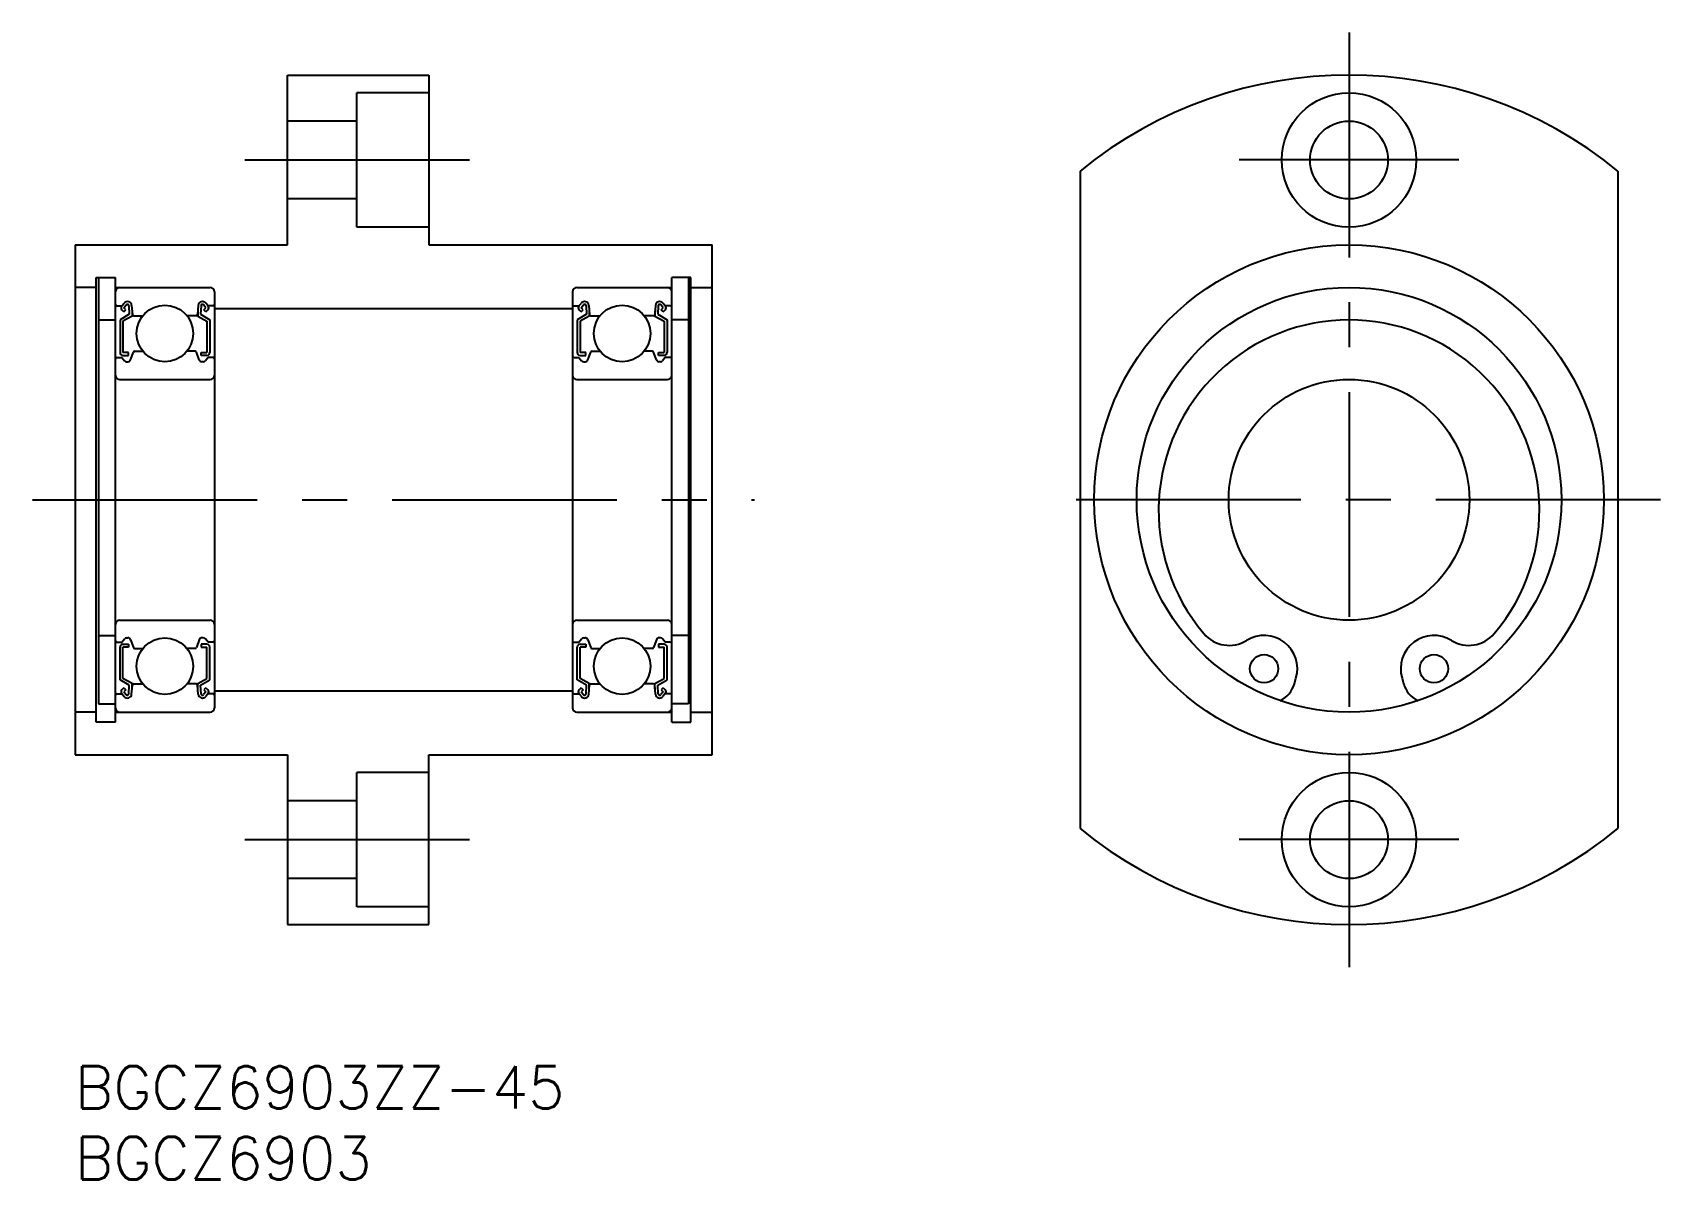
# Model space of a CAD drawing. Extents: x -3 to 112, y -8 to 73.
import ezdxf

# ---------------------------------------------------------------- set-up
doc = ezdxf.new("R2010")
doc.units = 0
doc.header["$LTSCALE"] = 0.5
doc.linetypes.add('CENTER', pattern=[50.8, 31.75, -6.35, 6.35, -6.35])
for name, color, linetype in [('MSM_CENTER', 1, 'CENTER'), ('MSM_CONTINUOUS', 7, 'CONTINUOUS'), ('MSM_PART_NUMBER', 7, 'CONTINUOUS')]:
    doc.layers.add(name, color=color, linetype=linetype)
doc.styles.get("Standard").update_dxf_attribs({"font": 'txt.shx', "height": 3, "bigfont": 'bigfont.shx'})

# ---------------------------------------------------------------- blocks, each defined once
blk = doc.blocks.new('*U6')
at = {"layer": 'MSM_PART_NUMBER'}
blk.add_text('BGCZ6903ZZ-45', height=3, dxfattribs=at).set_placement((0, -3))
blk = doc.blocks.new('*U7')
at = {"layer": 'MSM_PART_NUMBER'}
blk.add_text('BGCZ6903', height=3, dxfattribs=at).set_placement((0, -8))

msp = doc.modelspace()

# ---------------------------------------------------------------- linework, layer by layer
at = {"layer": 'MSM_CENTER'}
for p, q in [((90, 73), (90, 7)), ((12, 64), (28, 64)), ((97.75, 64), (82.25, 64)), ((-3, 40), (48, 40)), ((112, 40), (68, 40)), ((12, 16), (28, 16)), ((97.75, 16), (82.25, 16))]:
    msp.add_line(p, q, dxfattribs=at)
at = {"layer": 'MSM_CONTINUOUS'}
for p, q in [((15, 58), (15, 70)), ((15, 70), (25, 70)), ((25, 70), (25, 58)), ((19.9, 59.25), (19.9, 68.75)), ((25, 68.75), (19.9, 68.75)), ((19.9, 66.75), (15, 66.75)), ((71, 63.22), (71, 16.78)), ((109, 63.22), (109, 16.78)), ((19.9, 61.25), (15, 61.25)), ((25, 59.25), (19.9, 59.25)), ((0, 58), (15, 58)), ((0, 58), (0, 22)), ((25, 58), (45, 58)), ((45, 22), (45, 58)), ((1.5, 55.7), (2.85, 55.7)), ((1.5, 24.3, 1.2), (1.5, 55.7, 1.2)), ((1.65, 55.7, 1.3), (1.65, 25.58, 1.3)), ((2.85, 24.3), (2.85, 55.7)), ((42.15, 24.3), (42.15, 55.7)), ((43.5, 55.7, -1.3), (42.15, 55.7, -1.3)), ((43.35, 55.7), (43.35, 25.58)), ((43.5, 24.3, -0.1), (43.5, 55.7, -0.1)), ((1.5, 55), (0, 55)), ((2.85, 55), (9.55, 55)), ((9.85, 54.7), (9.85, 25.3)), ((35.15, 54.7), (35.15, 25.3)), ((35.45, 55), (42.15, 55)), ((43.5, 55, -1.3), (45, 55, -1.3)), ((2.95, 53.7), (3.31, 53.7)), ((3.83, 53.1), (3.18, 52.72)), ((3.3, 53.69), (3.47, 53.89)), ((3.45, 53.27), (3.31, 53.42)), ((4.03, 52.98), (3.38, 52.61)), ((3.45, 53.56), (3.62, 53.76)), ((3.59, 53.42), (3.45, 53.56)), ((3.45, 53.27), (3.59, 53.42)), ((3.8, 53.7), (3.83, 53.1)), ((4, 53.72), (4.05, 53.09)), ((4.03, 53.35), (4.03, 52.98)), ((4.15, 53), (4.79, 53)), ((8.55, 53), (7.91, 53)), ((8.7, 53.72), (8.65, 53.09)), ((8.67, 53.35), (8.67, 52.98)), ((8.67, 52.98), (9.32, 52.61)), ((8.9, 53.7), (8.87, 53.1)), ((8.87, 53.1), (9.52, 52.72)), ((9.25, 53.56), (9.08, 53.76)), ((9.11, 53.42), (9.25, 53.56)), ((9.25, 53.27), (9.11, 53.42)), ((9.4, 53.69), (9.23, 53.89)), ((9.25, 53.27), (9.39, 53.42)), ((9.75, 53.7), (9.39, 53.7)), ((9.85, 53.5), (35.15, 53.5)), ((35.25, 53.7), (35.61, 53.7)), ((36.13, 53.1), (35.48, 52.72)), ((35.6, 53.69), (35.77, 53.89)), ((35.75, 53.27), (35.61, 53.42)), ((36.33, 52.98), (35.68, 52.61)), ((35.75, 53.56), (35.92, 53.76)), ((35.89, 53.42), (35.75, 53.56)), ((35.75, 53.27), (35.89, 53.42)), ((36.1, 53.7), (36.13, 53.1)), ((36.3, 53.72), (36.35, 53.09)), ((36.33, 53.35), (36.33, 52.98)), ((36.45, 53), (37.09, 53)), ((40.85, 53), (40.21, 53)), ((41, 53.72), (40.95, 53.09)), ((40.97, 53.35), (40.97, 52.98)), ((40.97, 52.98), (41.62, 52.61)), ((41.2, 53.7), (41.17, 53.1)), ((41.17, 53.1), (41.82, 52.72)), ((41.55, 53.56), (41.38, 53.76)), ((41.41, 53.42), (41.55, 53.56)), ((41.55, 53.27), (41.41, 53.42)), ((41.7, 53.69), (41.53, 53.89)), ((41.55, 53.27), (41.69, 53.42)), ((42.05, 53.7), (41.69, 53.7)), ((1.65, 52.7), (2.85, 52.7)), ((3.18, 52.72), (3.18, 50.4)), ((3.38, 52.61), (3.38, 50.4)), ((9.32, 52.61), (9.32, 50.4)), ((9.52, 52.72), (9.52, 50.4)), ((35.48, 52.72), (35.48, 50.4)), ((35.68, 52.61), (35.68, 50.4)), ((41.62, 52.61), (41.62, 50.4)), ((41.82, 52.72), (41.82, 50.4)), ((43.35, 52.7, -1.3), (42.15, 52.7, -1.3)), ((2.95, 50.05), (3.3, 50.05)), ((3.3, 50.05), (3.49, 49.82)), ((3.78, 50.4), (3.38, 50.4)), ((3.38, 50.2), (3.78, 50.2)), ((3.64, 49.75), (3.74, 49.75)), ((3.78, 50.2), (3.78, 50.4)), ((3.93, 49.88), (4.13, 50.43)), ((4.22, 50.5), (4.79, 50.5)), ((8.48, 50.5), (7.91, 50.5)), ((8.77, 49.88), (8.57, 50.43)), ((8.92, 50.2), (8.92, 50.4)), ((8.92, 50.4), (9.32, 50.4)), ((9.32, 50.2), (8.92, 50.2)), ((9.06, 49.75), (8.96, 49.75)), ((9.4, 50.05), (9.21, 49.82)), ((9.75, 50.05), (9.4, 50.05)), ((35.25, 50.05), (35.6, 50.05)), ((35.6, 50.05), (35.79, 49.82)), ((36.08, 50.4), (35.68, 50.4)), ((35.68, 50.2), (36.08, 50.2)), ((35.94, 49.75), (36.04, 49.75)), ((36.08, 50.2), (36.08, 50.4)), ((36.23, 49.88), (36.43, 50.43)), ((36.52, 50.5), (37.09, 50.5)), ((40.78, 50.5), (40.21, 50.5)), ((41.07, 49.88), (40.87, 50.43)), ((41.22, 50.2), (41.22, 50.4)), ((41.22, 50.4), (41.62, 50.4)), ((41.62, 50.2), (41.22, 50.2)), ((41.36, 49.75), (41.26, 49.75)), ((41.7, 50.05), (41.51, 49.82)), ((42.05, 50.05), (41.7, 50.05)), ((3.15, 48.5), (9.55, 48.5)), ((35.45, 48.5), (41.85, 48.5)), ((3.15, 31.5), (9.55, 31.5)), ((35.45, 31.5), (41.85, 31.5)), ((1.65, 30.42), (2.85, 30.42)), ((2.95, 29.95), (3.3, 29.95)), ((3.3, 29.95), (3.49, 30.18)), ((3.64, 30.25), (3.74, 30.25)), ((3.93, 30.12), (4.13, 29.57)), ((8.77, 30.12), (8.57, 29.57)), ((9.06, 30.25), (8.96, 30.25)), ((9.4, 29.95), (9.21, 30.18)), ((9.75, 29.95), (9.4, 29.95)), ((35.25, 29.95), (35.6, 29.95)), ((35.6, 29.95), (35.79, 30.18)), ((35.94, 30.25), (36.04, 30.25)), ((36.23, 30.12), (36.43, 29.57)), ((41.07, 30.12), (40.87, 29.57)), ((41.36, 30.25), (41.26, 30.25)), ((41.7, 29.95), (41.51, 30.18)), ((42.05, 29.95), (41.7, 29.95)), ((43.35, 30.42, -1.3), (42.15, 30.42, -1.3)), ((3.18, 27.28), (3.18, 29.6)), ((3.38, 29.8), (3.78, 29.8)), ((3.38, 27.39), (3.38, 29.6)), ((3.78, 29.6), (3.38, 29.6)), ((3.78, 29.8), (3.78, 29.6)), ((4.22, 29.5), (4.79, 29.5)), ((8.48, 29.5), (7.91, 29.5)), ((8.92, 29.8), (8.92, 29.6)), ((9.32, 29.8), (8.92, 29.8)), ((8.92, 29.6), (9.32, 29.6)), ((9.32, 27.39), (9.32, 29.6)), ((9.52, 27.28), (9.52, 29.6)), ((35.48, 27.28), (35.48, 29.6)), ((35.68, 29.8), (36.08, 29.8)), ((35.68, 27.39), (35.68, 29.6)), ((36.08, 29.6), (35.68, 29.6)), ((36.08, 29.8), (36.08, 29.6)), ((36.52, 29.5), (37.09, 29.5)), ((40.78, 29.5), (40.21, 29.5)), ((41.22, 29.8), (41.22, 29.6)), ((41.62, 29.8), (41.22, 29.8)), ((41.22, 29.6), (41.62, 29.6)), ((41.62, 27.39), (41.62, 29.6)), ((41.82, 27.28), (41.82, 29.6)), ((3.83, 26.9), (3.18, 27.28)), ((3.45, 26.73), (3.31, 26.58)), ((4.03, 27.02), (3.38, 27.39)), ((3.45, 26.73), (3.59, 26.58)), ((3.59, 26.58), (3.45, 26.44)), ((3.8, 26.3), (3.83, 26.9)), ((4, 26.28), (4.05, 26.91)), ((4.03, 26.65), (4.03, 27.02)), ((4.15, 27), (4.79, 27)), ((4.31, 27), (4.31, 27)), ((4.47, 27), (4.47, 27)), ((8.55, 27), (7.91, 27)), ((8.7, 26.28), (8.65, 26.91)), ((8.67, 27.02), (9.32, 27.39)), ((8.67, 26.65), (8.67, 27.02)), ((8.87, 26.9), (9.52, 27.28)), ((8.9, 26.3), (8.87, 26.9)), ((9.25, 26.73), (9.11, 26.58)), ((9.11, 26.58), (9.25, 26.44)), ((9.25, 26.73), (9.39, 26.58)), ((9.85, 26.5), (35.15, 26.5)), ((36.13, 26.9), (35.48, 27.28)), ((35.75, 26.73), (35.61, 26.58)), ((36.33, 27.02), (35.68, 27.39)), ((35.75, 26.73), (35.89, 26.58)), ((35.89, 26.58), (35.75, 26.44)), ((36.1, 26.3), (36.13, 26.9)), ((36.3, 26.28), (36.35, 26.91)), ((36.33, 26.65), (36.33, 27.02)), ((36.45, 27), (37.09, 27)), ((36.61, 27), (36.61, 27)), ((36.77, 27), (36.77, 27)), ((40.85, 27), (40.21, 27)), ((41, 26.28), (40.95, 26.91)), ((40.97, 27.02), (41.62, 27.39)), ((40.97, 26.65), (40.97, 27.02)), ((41.17, 26.9), (41.82, 27.28)), ((41.2, 26.3), (41.17, 26.9)), ((41.55, 26.73), (41.41, 26.58)), ((41.41, 26.58), (41.55, 26.44)), ((41.55, 26.73), (41.69, 26.58)), ((86.14, 27.01), (86.25, 27.4)), ((93.75, 27.4), (93.86, 27.01)), ((1.65, 25.58), (2.85, 25.58)), ((2.95, 26.3), (3.31, 26.3)), ((3.3, 26.31), (3.47, 26.11)), ((3.45, 26.44), (3.62, 26.24)), ((9.25, 26.44), (9.08, 26.24)), ((9.4, 26.31), (9.23, 26.11)), ((9.75, 26.3), (9.39, 26.3)), ((35.25, 26.3), (35.61, 26.3)), ((35.6, 26.31), (35.77, 26.11)), ((35.75, 26.44), (35.92, 26.24)), ((41.55, 26.44), (41.38, 26.24)), ((41.7, 26.31), (41.53, 26.11)), ((42.05, 26.3), (41.69, 26.3)), ((43.35, 25.58, -1.3), (42.15, 25.58, -1.3)), ((1.5, 25), (0, 25)), ((2.85, 24.3), (1.5, 24.3)), ((2.85, 25), (9.55, 25)), ((35.45, 25), (42.15, 25)), ((42.15, 24.3, -1.3), (43.5, 24.3, -1.3)), ((43.5, 25, -1.3), (45, 25, -1.3)), ((0, 22), (15, 22)), ((15, 22), (15, 10)), ((25, 22), (45, 22)), ((25, 10), (25, 22)), ((19.9, 11.25), (19.9, 20.75)), ((25, 20.75), (19.9, 20.75)), ((19.9, 18.75), (15, 18.75)), ((19.9, 13.25), (15, 13.25)), ((25, 11.25), (19.9, 11.25)), ((15, 10), (25, 10))]:
    msp.add_line(p, q, dxfattribs=at)
for centre, radius in [((90, 64), 4.75), ((90, 64), 2.75), ((90, 40), 18), ((90, 40), 15), ((6.35, 51.75), 2), ((38.65, 51.75), 2), ((90, 40), 8.5), ((6.35, 28.25), 2), ((38.65, 28.25), 2), ((84, 28.07), 1), ((96, 28.07), 1), ((90, 16), 4.75), ((90, 16), 2.75)]:
    msp.add_circle(centre, radius, dxfattribs=at)
for centre, radius, start, end in [((90, 40), 30, 50.7035, 129.2965), ((3.15, 54.7), 0.3, 90, 180), ((9.55, 54.7), 0.3, 0, 90), ((35.45, 54.7), 0.3, 90, 180), ((41.85, 54.7), 0.3, 0, 90), ((2.95, 53.8), 0.1, 180, 270), ((3.45, 53.56), 0.2, 140.1381, 225), ((3.7, 53.7), 0.3, 4.9347, 140.1381), ((3.7, 53.7), 0.1, 3.1015, 139.9514), ((4.15, 53.1), 0.1, 184.9347, 269.9991), ((8.55, 53.1), 0.1, 270.0009, 355.0653), ((9, 53.7), 0.3, 39.8619, 175.0653), ((9, 53.7), 0.1, 40.0486, 176.8985), ((9.25, 53.56), 0.2, 315, 39.8619), ((9.75, 53.8), 0.1, 270, 0), ((35.25, 53.8), 0.1, 180, 270), ((35.75, 53.56), 0.2, 140.1381, 225), ((36, 53.7), 0.3, 4.9347, 140.1381), ((36, 53.7), 0.1, 3.1015, 139.9514), ((36.45, 53.1), 0.1, 184.9347, 269.9991), ((40.85, 53.1), 0.1, 270.0009, 355.0653), ((41.3, 53.7), 0.3, 39.8619, 175.0653), ((41.3, 53.7), 0.1, 40.0486, 176.8985), ((41.55, 53.56), 0.2, 315, 39.8619), ((42.05, 53.8), 0.1, 270, 0), ((90, 39.25), 13.45, 319.7222, 220.2778), ((2.95, 49.95), 0.1, 90, 180), ((3.38, 50.4), 0.2, 180, 270), ((3.64, 49.95), 0.2, 219.9774, 270), ((3.74, 49.95), 0.2, 270, 339.9912), ((4.22, 50.4), 0.1, 90, 159.9912), ((8.48, 50.4), 0.1, 20.0088, 90), ((8.96, 49.95), 0.2, 200.0088, 270), ((9.06, 49.95), 0.2, 270, 320.0226), ((9.32, 50.4), 0.2, 270, 0), ((9.75, 49.95), 0.1, 0, 90), ((35.25, 49.95), 0.1, 90, 180), ((35.68, 50.4), 0.2, 180, 270), ((35.94, 49.95), 0.2, 219.9774, 270), ((36.04, 49.95), 0.2, 270, 339.9912), ((36.52, 50.4), 0.1, 90, 159.9912), ((40.78, 50.4), 0.1, 20.0088, 90), ((41.26, 49.95), 0.2, 200.0088, 270), ((41.36, 49.95), 0.2, 270, 320.0226), ((41.62, 50.4), 0.2, 270, 0), ((42.05, 49.95), 0.1, 0, 90), ((3.15, 48.8), 0.3, 180, 270), ((9.55, 48.8), 0.3, 270, 0), ((35.45, 48.8), 0.3, 180, 270), ((41.85, 48.8), 0.3, 270, 0), ((3.15, 31.2), 0.3, 90, 180), ((9.55, 31.2), 0.3, 0, 90), ((35.45, 31.2), 0.3, 90, 180), ((41.85, 31.2), 0.3, 0, 90), ((2.95, 30.05), 0.1, 180, 270), ((3.64, 30.05), 0.2, 90, 140.0226), ((3.74, 30.05), 0.2, 20.0088, 90), ((8.96, 30.05), 0.2, 90, 159.9912), ((9.06, 30.05), 0.2, 39.9774, 90), ((9.75, 30.05), 0.1, 270, 0), ((35.25, 30.05), 0.1, 180, 270), ((35.94, 30.05), 0.2, 90, 140.0226), ((36.04, 30.05), 0.2, 20.0088, 90), ((41.26, 30.05), 0.2, 90, 159.9912), ((41.36, 30.05), 0.2, 39.9774, 90), ((42.05, 30.05), 0.1, 270, 0), ((81.53, 32.07), 2.35, 220.2778, 301.6812), ((84, 28.07), 2.35, 343.431, 121.6812), ((96, 28.07), 2.35, 58.3188, 196.569), ((98.47, 32.07), 2.35, 238.3188, 319.7222), ((3.38, 29.6), 0.2, 90, 180), ((4.22, 29.6), 0.1, 200.0088, 270), ((8.48, 29.6), 0.1, 270, 339.9912), ((9.32, 29.6), 0.2, 0, 90), ((35.68, 29.6), 0.2, 90, 180), ((36.52, 29.6), 0.1, 200.0088, 270), ((40.78, 29.6), 0.1, 270, 339.9912), ((41.62, 29.6), 0.2, 0, 90), ((3.45, 26.44), 0.2, 135, 219.8619), ((4.15, 26.9), 0.1, 90.0009, 175.0653), ((8.55, 26.9), 0.1, 4.9347, 89.9991), ((9.25, 26.44), 0.2, 320.1381, 45), ((35.75, 26.44), 0.2, 135, 219.8619), ((36.45, 26.9), 0.1, 90.0009, 175.0653), ((40.85, 26.9), 0.1, 4.9347, 89.9991), ((41.55, 26.44), 0.2, 320.1381, 45), ((84.22, 27.58), 2, 297.6026, 343.431), ((95.78, 27.58), 2, 196.569, 242.3974), ((2.95, 26.2), 0.1, 90, 180), ((3.15, 25.3), 0.3, 180, 270), ((3.7, 26.3), 0.3, 219.8619, 355.0653), ((3.7, 26.3), 0.1, 220.0486, 356.8985), ((9, 26.3), 0.3, 184.9347, 320.1381), ((9, 26.3), 0.1, 183.1015, 319.9514), ((9.55, 25.3), 0.3, 270, 0), ((9.75, 26.2), 0.1, 0, 90), ((35.25, 26.2), 0.1, 90, 180), ((35.45, 25.3), 0.3, 180, 270), ((36, 26.3), 0.3, 219.8619, 355.0653), ((36, 26.3), 0.1, 220.0486, 356.8985), ((41.3, 26.3), 0.3, 184.9347, 320.1381), ((41.3, 26.3), 0.1, 183.1015, 319.9514), ((41.85, 25.3), 0.3, 270, 0), ((42.05, 26.2), 0.1, 0, 90), ((90, 40), 30, 230.7035, 309.2965)]:
    msp.add_arc(centre, radius, start, end, dxfattribs=at)

# ---------------------------------------------------------------- block references
for name in ['*U6', '*U7']:
    msp.add_blockref(name, (0, 0), dxfattribs=at)

doc.saveas('drawing.dxf')
